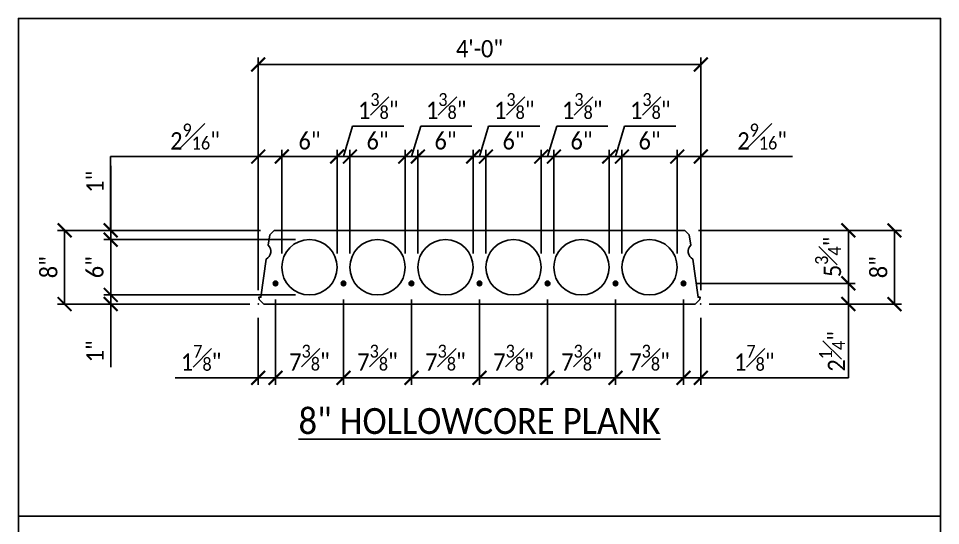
# Model space of a CAD drawing. Header units: inches. Extents: x -3086 to -2603, y 2997 to 3341.
# Drawn here: x -3085.9 to -2985.9, y 3275.9 to 3330.9 of the extents above; entities that cross this region are included whole.
import ezdxf

# ---------------------------------------------------------------- set-up
doc = ezdxf.new("R2010")
doc.units = ezdxf.units.IN
doc.header["$LTSCALE"] = 0.5
doc.header["$MEASUREMENT"] = 0
for name, color, linetype in [('PC PLK - 8 in CONT.', 91, 'Continuous'), ('PC PLK - DIMENSION', 220, 'Continuous'), ('PC PLK - TAG', 3, 'Continuous')]:
    doc.layers.add(name, color=color, linetype=linetype)
doc.layers.add('PC PLK - STRAND', color=7, linetype='Continuous', plot=False)
doc.layers.add('SHT - NO PLOT LINE 2', color=110, linetype='Continuous', plot=False)
doc.layers.get('0').freeze()
doc.styles.add('CMC-NARROW', font='calibril.ttf', dxfattribs={"width": 0.9})
doc.dimstyles.new('CMC-NARROW', dxfattribs={"dimscale": 96, "dimtxt": 0.078125, "dimasz": 0.0625, "dimexe": 0.03125, "dimexo": 0.0625, "dimgap": 0.03125, "dimtad": 1, "dimdec": 4, "dimzin": 3, "dimdsep": 46, "dimlunit": 4, "dimtxsty": 'CMC-NARROW', "dimblk": 'ARCHTICK', "dimcen": 0, "dimclrd": 256, "dimclre": 256, "dimclrt": 256, "dimazin": 1, "dimtfac": 0.75, "dimtdec": 4, "dimtofl": 0, "dimtmove": 1, "dimatfit": 0, "dimfxl": 1, "dimtfillclr": 256, "dimfrac": 1, "dimtzin": 0, "dimlwd": -1, "dimlwe": -1, "dimarcsym": 0})

# ---------------------------------------------------------------- blocks, each defined once
blk = doc.blocks.new('CMC - 8in HOLLOWCORE PLAN USE')
at = {"layer": 'PC PLK - STRAND'}
h = blk.add_hatch(color=256, dxfattribs=at)
h.dxf.hatch_style = 1
h.paths.add_polyline_path([(-22.38, 2.25, 1), (-21.88, 2.25, 1)])
h = blk.add_hatch(color=256, dxfattribs=at)
h.dxf.hatch_style = 1
h.paths.add_polyline_path([(-15, 2.25, 1), (-14.5, 2.25, 1)])
h = blk.add_hatch(color=256, dxfattribs=at)
h.dxf.hatch_style = 1
h.paths.add_polyline_path([(-7.62, 2.25, 1), (-7.12, 2.25, 1)])
h = blk.add_hatch(color=256, dxfattribs=at)
h.dxf.hatch_style = 1
h.paths.add_polyline_path([(-0.25, 2.25, 1), (0.25, 2.25, 1)])
h = blk.add_hatch(color=256, dxfattribs=at)
h.dxf.hatch_style = 1
h.paths.add_polyline_path([(7.12, 2.25, 1), (7.62, 2.25, 1)])
h = blk.add_hatch(color=256, dxfattribs=at)
h.dxf.hatch_style = 1
h.paths.add_polyline_path([(14.5, 2.25, 1), (15, 2.25, 1)])
h = blk.add_hatch(color=256, dxfattribs=at)
h.dxf.hatch_style = 1
h.paths.add_polyline_path([(21.88, 2.25, 1), (22.38, 2.25, 1)])
at = {"layer": 'PC PLK - 8 in CONT.'}
blk.add_lwpolyline([(22.25, 8), (-22.25, 8), (-22.75, 7.5), (-22.91, 6.38, -0.5), (-23.12, 4.89), (-23.7, 0.75), (-23.94, 0.75), (-23.91, 0.51), (-23.4, 0), (23.4, 0), (23.91, 0.51), (23.94, 0.75), (23.7, 0.75), (23.12, 4.89), (23.12, 4.89, -0.5), (22.91, 6.38), (22.91, 6.38), (22.75, 7.5)], format="xyb", close=True, dxfattribs=at)
for centre in [(-18.44, 4), (-11.06, 4), (-3.69, 4), (3.69, 4), (11.06, 4), (18.44, 4)]:
    blk.add_circle(centre, 3, dxfattribs=at)
for p in [(-24, 0), (24, 0)]:
    blk.add_point(p, dxfattribs=at)
at = {"layer": 'PC PLK - STRAND'}
for centre in [(-22.12, 2.25), (-14.75, 2.25), (-7.38, 2.25), (0, 2.25), (7.38, 2.25), (14.75, 2.25), (22.12, 2.25)]:
    blk.add_circle(centre, 0.25, dxfattribs=at)
blk = doc.blocks.new('_ArchTick')
at = {"color": 0, "linetype": 'ByBlock', "const_width": 0.15}
blk.add_lwpolyline([(-0.5, -0.5), (0.5, 0.5)], dxfattribs=at)
blk = doc.blocks.new('*D91')
at = {"layer": 'Defpoints', "color": 0, "transparency": 16777216}
for p in [(-3058.07, 3301.93), (-3059.94, 3299.93), (-3058.07, 3291.93)]:
    blk.add_point(p, dxfattribs=at)
at = {"layer": 'PC PLK - DIMENSION', "transparency": 16777216}
for p, q in [((-3058.07, 3300.43), (-3058.07, 3291.18)), ((-3059.94, 3298.43), (-3059.94, 3291.18)), ((-3068.93, 3291.93), (-3059.94, 3291.93)), ((-3059.94, 3291.93), (-3061.44, 3291.93)), ((-3059.94, 3291.93), (-3058.07, 3291.93)), ((-3058.07, 3291.93), (-3056.57, 3291.93))]:
    blk.add_line(p, q, dxfattribs=at)
at = {"layer": 'PC PLK - DIMENSION', "transparency": 16777216, "xscale": 1.5, "yscale": 1.5, "zscale": 1.5}
blk.add_blockref('_ArchTick', (-3059.94, 3291.93), dxfattribs=at)
at = {"layer": 'PC PLK - DIMENSION', "transparency": 16777216, "xscale": 1.5, "yscale": 1.5, "zscale": 1.5, "rotation": 180}
blk.add_blockref('_ArchTick', (-3058.07, 3291.93), dxfattribs=at)
at = {"layer": 'PC PLK - DIMENSION', "transparency": 16777216, "insert": (-3066.13, 3294.1), "char_height": 1.875, "attachment_point": 5, "style": 'CMC-NARROW'}
blk.add_mtext('1{\\H0.75x;\\S7#8;}"', dxfattribs=at)
blk = doc.blocks.new('*D92')
at = {"layer": 'Defpoints', "color": 0, "transparency": 16777216}
for p in [(-3058.07, 3301.93), (-3050.69, 3301.93), (-3050.69, 3291.93)]:
    blk.add_point(p, dxfattribs=at)
at = {"layer": 'PC PLK - DIMENSION', "transparency": 16777216}
for p, q in [((-3058.07, 3300.43), (-3058.07, 3291.18)), ((-3050.69, 3300.43), (-3050.69, 3291.18)), ((-3058.07, 3291.93), (-3050.69, 3291.93))]:
    blk.add_line(p, q, dxfattribs=at)
at = {"layer": 'PC PLK - DIMENSION', "transparency": 16777216, "xscale": 1.5, "yscale": 1.5, "zscale": 1.5, "rotation": 180}
blk.add_blockref('_ArchTick', (-3058.07, 3291.93), dxfattribs=at)
at = {"layer": 'PC PLK - DIMENSION', "transparency": 16777216, "xscale": 1.5, "yscale": 1.5, "zscale": 1.5}
blk.add_blockref('_ArchTick', (-3050.69, 3291.93), dxfattribs=at)
at = {"layer": 'PC PLK - DIMENSION', "transparency": 16777216, "insert": (-3054.38, 3294.12), "char_height": 1.875, "attachment_point": 5, "style": 'CMC-NARROW'}
blk.add_mtext('7{\\H0.75x;\\S3#8;}"', dxfattribs=at)
blk = doc.blocks.new('*D93')
at = {"layer": 'Defpoints', "color": 0, "transparency": 16777216}
for p in [(-3050.69, 3301.93), (-3043.32, 3301.93), (-3043.32, 3291.93)]:
    blk.add_point(p, dxfattribs=at)
at = {"layer": 'PC PLK - DIMENSION', "transparency": 16777216}
for p, q in [((-3050.69, 3300.43), (-3050.69, 3291.18)), ((-3043.32, 3300.43), (-3043.32, 3291.18)), ((-3050.69, 3291.93), (-3043.32, 3291.93))]:
    blk.add_line(p, q, dxfattribs=at)
at = {"layer": 'PC PLK - DIMENSION', "transparency": 16777216, "xscale": 1.5, "yscale": 1.5, "zscale": 1.5, "rotation": 180}
blk.add_blockref('_ArchTick', (-3050.69, 3291.93), dxfattribs=at)
at = {"layer": 'PC PLK - DIMENSION', "transparency": 16777216, "xscale": 1.5, "yscale": 1.5, "zscale": 1.5}
blk.add_blockref('_ArchTick', (-3043.32, 3291.93), dxfattribs=at)
at = {"layer": 'PC PLK - DIMENSION', "transparency": 16777216, "insert": (-3047, 3294.12), "char_height": 1.875, "attachment_point": 5, "style": 'CMC-NARROW'}
blk.add_mtext('7{\\H0.75x;\\S3#8;}"', dxfattribs=at)
blk = doc.blocks.new('*D94')
at = {"layer": 'Defpoints', "color": 0, "transparency": 16777216}
for p in [(-3043.32, 3301.93), (-3035.94, 3301.93), (-3035.94, 3291.93)]:
    blk.add_point(p, dxfattribs=at)
at = {"layer": 'PC PLK - DIMENSION', "transparency": 16777216}
for p, q in [((-3043.32, 3300.43), (-3043.32, 3291.18)), ((-3035.94, 3300.43), (-3035.94, 3291.18)), ((-3043.32, 3291.93), (-3035.94, 3291.93))]:
    blk.add_line(p, q, dxfattribs=at)
at = {"layer": 'PC PLK - DIMENSION', "transparency": 16777216, "xscale": 1.5, "yscale": 1.5, "zscale": 1.5, "rotation": 180}
blk.add_blockref('_ArchTick', (-3043.32, 3291.93), dxfattribs=at)
at = {"layer": 'PC PLK - DIMENSION', "transparency": 16777216, "xscale": 1.5, "yscale": 1.5, "zscale": 1.5}
blk.add_blockref('_ArchTick', (-3035.94, 3291.93), dxfattribs=at)
at = {"layer": 'PC PLK - DIMENSION', "transparency": 16777216, "insert": (-3039.63, 3294.12), "char_height": 1.875, "attachment_point": 5, "style": 'CMC-NARROW'}
blk.add_mtext('7{\\H0.75x;\\S3#8;}"', dxfattribs=at)
blk = doc.blocks.new('*D95')
at = {"layer": 'Defpoints', "color": 0, "transparency": 16777216}
for p in [(-3035.94, 3301.93), (-3028.57, 3301.93), (-3028.57, 3291.93)]:
    blk.add_point(p, dxfattribs=at)
at = {"layer": 'PC PLK - DIMENSION', "transparency": 16777216}
for p, q in [((-3035.94, 3300.43), (-3035.94, 3291.18)), ((-3028.57, 3300.43), (-3028.57, 3291.18)), ((-3035.94, 3291.93), (-3028.57, 3291.93))]:
    blk.add_line(p, q, dxfattribs=at)
at = {"layer": 'PC PLK - DIMENSION', "transparency": 16777216, "xscale": 1.5, "yscale": 1.5, "zscale": 1.5, "rotation": 180}
blk.add_blockref('_ArchTick', (-3035.94, 3291.93), dxfattribs=at)
at = {"layer": 'PC PLK - DIMENSION', "transparency": 16777216, "xscale": 1.5, "yscale": 1.5, "zscale": 1.5}
blk.add_blockref('_ArchTick', (-3028.57, 3291.93), dxfattribs=at)
at = {"layer": 'PC PLK - DIMENSION', "transparency": 16777216, "insert": (-3032.25, 3294.12), "char_height": 1.875, "attachment_point": 5, "style": 'CMC-NARROW'}
blk.add_mtext('7{\\H0.75x;\\S3#8;}"', dxfattribs=at)
blk = doc.blocks.new('*D96')
at = {"layer": 'Defpoints', "color": 0, "transparency": 16777216}
for p in [(-3028.57, 3301.93), (-3021.19, 3301.93), (-3021.19, 3291.93)]:
    blk.add_point(p, dxfattribs=at)
at = {"layer": 'PC PLK - DIMENSION', "transparency": 16777216}
for p, q in [((-3028.57, 3300.43), (-3028.57, 3291.18)), ((-3021.19, 3300.43), (-3021.19, 3291.18)), ((-3028.57, 3291.93), (-3021.19, 3291.93))]:
    blk.add_line(p, q, dxfattribs=at)
at = {"layer": 'PC PLK - DIMENSION', "transparency": 16777216, "xscale": 1.5, "yscale": 1.5, "zscale": 1.5, "rotation": 180}
blk.add_blockref('_ArchTick', (-3028.57, 3291.93), dxfattribs=at)
at = {"layer": 'PC PLK - DIMENSION', "transparency": 16777216, "xscale": 1.5, "yscale": 1.5, "zscale": 1.5}
blk.add_blockref('_ArchTick', (-3021.19, 3291.93), dxfattribs=at)
at = {"layer": 'PC PLK - DIMENSION', "transparency": 16777216, "insert": (-3024.88, 3294.12), "char_height": 1.875, "attachment_point": 5, "style": 'CMC-NARROW'}
blk.add_mtext('7{\\H0.75x;\\S3#8;}"', dxfattribs=at)
blk = doc.blocks.new('*D97')
at = {"layer": 'Defpoints', "color": 0, "transparency": 16777216}
for p in [(-3021.19, 3301.93), (-3013.82, 3301.93), (-3013.82, 3291.93)]:
    blk.add_point(p, dxfattribs=at)
at = {"layer": 'PC PLK - DIMENSION', "transparency": 16777216}
for p, q in [((-3021.19, 3300.43), (-3021.19, 3291.18)), ((-3013.82, 3300.43), (-3013.82, 3291.18)), ((-3021.19, 3291.93), (-3013.82, 3291.93))]:
    blk.add_line(p, q, dxfattribs=at)
at = {"layer": 'PC PLK - DIMENSION', "transparency": 16777216, "xscale": 1.5, "yscale": 1.5, "zscale": 1.5, "rotation": 180}
blk.add_blockref('_ArchTick', (-3021.19, 3291.93), dxfattribs=at)
at = {"layer": 'PC PLK - DIMENSION', "transparency": 16777216, "xscale": 1.5, "yscale": 1.5, "zscale": 1.5}
blk.add_blockref('_ArchTick', (-3013.82, 3291.93), dxfattribs=at)
at = {"layer": 'PC PLK - DIMENSION', "transparency": 16777216, "insert": (-3017.5, 3294.12), "char_height": 1.875, "attachment_point": 5, "style": 'CMC-NARROW'}
blk.add_mtext('7{\\H0.75x;\\S3#8;}"', dxfattribs=at)
blk = doc.blocks.new('*D98')
at = {"layer": 'Defpoints', "color": 0, "transparency": 16777216}
for p in [(-3013.82, 3301.93), (-3011.94, 3299.93), (-3011.94, 3291.93)]:
    blk.add_point(p, dxfattribs=at)
at = {"layer": 'PC PLK - DIMENSION', "transparency": 16777216}
for p, q in [((-3013.82, 3300.43), (-3013.82, 3291.18)), ((-3011.94, 3298.43), (-3011.94, 3291.18)), ((-3013.82, 3291.93), (-3015.32, 3291.93)), ((-3013.82, 3291.93), (-3011.94, 3291.93)), ((-3011.94, 3291.93), (-3010.44, 3291.93)), ((-3003.34, 3291.93), (-3011.94, 3291.93))]:
    blk.add_line(p, q, dxfattribs=at)
at = {"layer": 'PC PLK - DIMENSION', "transparency": 16777216, "xscale": 1.5, "yscale": 1.5, "zscale": 1.5}
blk.add_blockref('_ArchTick', (-3013.82, 3291.93), dxfattribs=at)
at = {"layer": 'PC PLK - DIMENSION', "transparency": 16777216, "xscale": 1.5, "yscale": 1.5, "zscale": 1.5, "rotation": 180}
blk.add_blockref('_ArchTick', (-3011.94, 3291.93), dxfattribs=at)
at = {"layer": 'PC PLK - DIMENSION', "transparency": 16777216, "insert": (-3006.14, 3294.1), "char_height": 1.875, "attachment_point": 5, "style": 'CMC-NARROW'}
blk.add_mtext('1{\\H0.75x;\\S7#8;}"', dxfattribs=at)
blk = doc.blocks.new('*D99')
at = {"layer": 'Defpoints', "color": 0, "transparency": 16777216}
for p in [(-3011.94, 3325.93), (-3059.94, 3299.93), (-3011.94, 3299.93)]:
    blk.add_point(p, dxfattribs=at)
at = {"layer": 'PC PLK - DIMENSION', "transparency": 16777216}
for p, q in [((-3059.94, 3301.43), (-3059.94, 3326.68)), ((-3011.94, 3301.43), (-3011.94, 3326.68)), ((-3059.94, 3325.93), (-3011.94, 3325.93))]:
    blk.add_line(p, q, dxfattribs=at)
at = {"layer": 'PC PLK - DIMENSION', "transparency": 16777216, "xscale": 1.5, "yscale": 1.5, "zscale": 1.5, "rotation": 180}
blk.add_blockref('_ArchTick', (-3059.94, 3325.93), dxfattribs=at)
at = {"layer": 'PC PLK - DIMENSION', "transparency": 16777216, "xscale": 1.5, "yscale": 1.5, "zscale": 1.5}
blk.add_blockref('_ArchTick', (-3011.94, 3325.93), dxfattribs=at)
at = {"layer": 'PC PLK - DIMENSION', "transparency": 16777216, "insert": (-3035.94, 3327.63), "char_height": 1.875, "attachment_point": 5, "style": 'CMC-NARROW'}
blk.add_mtext('4\'-0"', dxfattribs=at)
blk = doc.blocks.new('*D100')
at = {"layer": 'Defpoints', "color": 0, "transparency": 16777216}
for p in [(-3057.38, 3315.93), (-3057.38, 3303.93), (-3059.94, 3299.93)]:
    blk.add_point(p, dxfattribs=at)
at = {"layer": 'PC PLK - DIMENSION', "transparency": 16777216}
for p, q in [((-3059.94, 3301.43), (-3059.94, 3316.68)), ((-3057.38, 3305.43), (-3057.38, 3316.68)), ((-3070.09, 3315.93), (-3059.94, 3315.93)), ((-3059.94, 3315.93), (-3061.44, 3315.93)), ((-3059.94, 3315.93), (-3057.38, 3315.93)), ((-3057.38, 3315.93), (-3055.88, 3315.93))]:
    blk.add_line(p, q, dxfattribs=at)
at = {"layer": 'PC PLK - DIMENSION', "transparency": 16777216, "xscale": 1.5, "yscale": 1.5, "zscale": 1.5}
blk.add_blockref('_ArchTick', (-3059.94, 3315.93), dxfattribs=at)
at = {"layer": 'PC PLK - DIMENSION', "transparency": 16777216, "xscale": 1.5, "yscale": 1.5, "zscale": 1.5, "rotation": 180}
blk.add_blockref('_ArchTick', (-3057.38, 3315.93), dxfattribs=at)
at = {"layer": 'PC PLK - DIMENSION', "transparency": 16777216, "insert": (-3066.79, 3318.11), "char_height": 1.875, "attachment_point": 5, "style": 'CMC-NARROW'}
blk.add_mtext('2{\\H0.75x;\\S9#16;}"', dxfattribs=at)
blk = doc.blocks.new('*D101')
at = {"layer": 'Defpoints', "color": 0, "transparency": 16777216}
for p in [(-3051.38, 3315.93), (-3057.38, 3303.93), (-3051.38, 3303.93)]:
    blk.add_point(p, dxfattribs=at)
at = {"layer": 'PC PLK - DIMENSION', "transparency": 16777216}
for p, q in [((-3057.38, 3305.43), (-3057.38, 3316.68)), ((-3051.38, 3305.43), (-3051.38, 3316.68)), ((-3057.38, 3315.93), (-3051.38, 3315.93))]:
    blk.add_line(p, q, dxfattribs=at)
at = {"layer": 'PC PLK - DIMENSION', "transparency": 16777216, "xscale": 1.5, "yscale": 1.5, "zscale": 1.5, "rotation": 180}
blk.add_blockref('_ArchTick', (-3057.38, 3315.93), dxfattribs=at)
at = {"layer": 'PC PLK - DIMENSION', "transparency": 16777216, "xscale": 1.5, "yscale": 1.5, "zscale": 1.5}
blk.add_blockref('_ArchTick', (-3051.38, 3315.93), dxfattribs=at)
at = {"layer": 'PC PLK - DIMENSION', "transparency": 16777216, "insert": (-3054.38, 3317.63), "char_height": 1.875, "attachment_point": 5, "style": 'CMC-NARROW'}
blk.add_mtext('6"', dxfattribs=at)
blk = doc.blocks.new('*D102')
at = {"layer": 'Defpoints', "color": 0, "transparency": 16777216}
for p in [(-3050, 3315.93), (-3051.38, 3303.93), (-3050, 3303.93)]:
    blk.add_point(p, dxfattribs=at)
at = {"layer": 'PC PLK - DIMENSION', "transparency": 16777216}
for p, q in [((-3050.69, 3315.93), (-3049.7, 3319.24)), ((-3049.7, 3319.24), (-3044.15, 3319.24)), ((-3051.38, 3305.43), (-3051.38, 3316.68)), ((-3050, 3305.43), (-3050, 3316.68)), ((-3051.38, 3315.93), (-3052.88, 3315.93)), ((-3051.38, 3315.93), (-3050, 3315.93)), ((-3050, 3315.93), (-3048.5, 3315.93))]:
    blk.add_line(p, q, dxfattribs=at)
at = {"layer": 'PC PLK - DIMENSION', "transparency": 16777216, "xscale": 1.5, "yscale": 1.5, "zscale": 1.5}
blk.add_blockref('_ArchTick', (-3051.38, 3315.93), dxfattribs=at)
at = {"layer": 'PC PLK - DIMENSION', "transparency": 16777216, "xscale": 1.5, "yscale": 1.5, "zscale": 1.5, "rotation": 180}
blk.add_blockref('_ArchTick', (-3050, 3315.93), dxfattribs=at)
at = {"layer": 'PC PLK - DIMENSION', "transparency": 16777216, "insert": (-3046.92, 3321.42), "char_height": 1.875, "attachment_point": 5, "style": 'CMC-NARROW'}
blk.add_mtext('1{\\H0.75x;\\S3#8;}"', dxfattribs=at)
blk = doc.blocks.new('*D103')
at = {"layer": 'Defpoints', "color": 0, "transparency": 16777216}
for p in [(-3044, 3315.93), (-3050, 3303.93), (-3044, 3303.93)]:
    blk.add_point(p, dxfattribs=at)
at = {"layer": 'PC PLK - DIMENSION', "transparency": 16777216}
for p, q in [((-3050, 3305.43), (-3050, 3316.68)), ((-3044, 3305.43), (-3044, 3316.68)), ((-3050, 3315.93), (-3044, 3315.93))]:
    blk.add_line(p, q, dxfattribs=at)
at = {"layer": 'PC PLK - DIMENSION', "transparency": 16777216, "xscale": 1.5, "yscale": 1.5, "zscale": 1.5, "rotation": 180}
blk.add_blockref('_ArchTick', (-3050, 3315.93), dxfattribs=at)
at = {"layer": 'PC PLK - DIMENSION', "transparency": 16777216, "xscale": 1.5, "yscale": 1.5, "zscale": 1.5}
blk.add_blockref('_ArchTick', (-3044, 3315.93), dxfattribs=at)
at = {"layer": 'PC PLK - DIMENSION', "transparency": 16777216, "insert": (-3047, 3317.63), "char_height": 1.875, "attachment_point": 5, "style": 'CMC-NARROW'}
blk.add_mtext('6"', dxfattribs=at)
blk = doc.blocks.new('*D104')
at = {"layer": 'Defpoints', "color": 0, "transparency": 16777216}
for p in [(-3042.63, 3315.93), (-3044, 3303.93), (-3042.63, 3303.93)]:
    blk.add_point(p, dxfattribs=at)
at = {"layer": 'PC PLK - DIMENSION', "transparency": 16777216}
for p, q in [((-3043.32, 3315.93), (-3042.32, 3319.24)), ((-3042.32, 3319.24), (-3036.77, 3319.24)), ((-3044, 3305.43), (-3044, 3316.68)), ((-3042.63, 3305.43), (-3042.63, 3316.68)), ((-3044, 3315.93), (-3045.5, 3315.93)), ((-3044, 3315.93), (-3042.63, 3315.93)), ((-3042.63, 3315.93), (-3041.13, 3315.93))]:
    blk.add_line(p, q, dxfattribs=at)
at = {"layer": 'PC PLK - DIMENSION', "transparency": 16777216, "xscale": 1.5, "yscale": 1.5, "zscale": 1.5}
blk.add_blockref('_ArchTick', (-3044, 3315.93), dxfattribs=at)
at = {"layer": 'PC PLK - DIMENSION', "transparency": 16777216, "xscale": 1.5, "yscale": 1.5, "zscale": 1.5, "rotation": 180}
blk.add_blockref('_ArchTick', (-3042.63, 3315.93), dxfattribs=at)
at = {"layer": 'PC PLK - DIMENSION', "transparency": 16777216, "insert": (-3039.55, 3321.42), "char_height": 1.875, "attachment_point": 5, "style": 'CMC-NARROW'}
blk.add_mtext('1{\\H0.75x;\\S3#8;}"', dxfattribs=at)
blk = doc.blocks.new('*D105')
at = {"layer": 'Defpoints', "color": 0, "transparency": 16777216}
for p in [(-3036.63, 3315.93), (-3042.63, 3303.93), (-3036.63, 3303.93)]:
    blk.add_point(p, dxfattribs=at)
at = {"layer": 'PC PLK - DIMENSION', "transparency": 16777216}
for p, q in [((-3042.63, 3305.43), (-3042.63, 3316.68)), ((-3036.63, 3305.43), (-3036.63, 3316.68)), ((-3042.63, 3315.93), (-3036.63, 3315.93))]:
    blk.add_line(p, q, dxfattribs=at)
at = {"layer": 'PC PLK - DIMENSION', "transparency": 16777216, "xscale": 1.5, "yscale": 1.5, "zscale": 1.5, "rotation": 180}
blk.add_blockref('_ArchTick', (-3042.63, 3315.93), dxfattribs=at)
at = {"layer": 'PC PLK - DIMENSION', "transparency": 16777216, "xscale": 1.5, "yscale": 1.5, "zscale": 1.5}
blk.add_blockref('_ArchTick', (-3036.63, 3315.93), dxfattribs=at)
at = {"layer": 'PC PLK - DIMENSION', "transparency": 16777216, "insert": (-3039.63, 3317.63), "char_height": 1.875, "attachment_point": 5, "style": 'CMC-NARROW'}
blk.add_mtext('6"', dxfattribs=at)
blk = doc.blocks.new('*D106')
at = {"layer": 'Defpoints', "color": 0, "transparency": 16777216}
for p in [(-3035.25, 3315.93), (-3036.63, 3303.93), (-3035.25, 3303.93)]:
    blk.add_point(p, dxfattribs=at)
at = {"layer": 'PC PLK - DIMENSION', "transparency": 16777216}
for p, q in [((-3035.94, 3315.93), (-3034.95, 3319.24)), ((-3034.95, 3319.24), (-3029.4, 3319.24)), ((-3036.63, 3305.43), (-3036.63, 3316.68)), ((-3035.25, 3305.43), (-3035.25, 3316.68)), ((-3036.63, 3315.93), (-3038.13, 3315.93)), ((-3036.63, 3315.93), (-3035.25, 3315.93)), ((-3035.25, 3315.93), (-3033.75, 3315.93))]:
    blk.add_line(p, q, dxfattribs=at)
at = {"layer": 'PC PLK - DIMENSION', "transparency": 16777216, "xscale": 1.5, "yscale": 1.5, "zscale": 1.5}
blk.add_blockref('_ArchTick', (-3036.63, 3315.93), dxfattribs=at)
at = {"layer": 'PC PLK - DIMENSION', "transparency": 16777216, "xscale": 1.5, "yscale": 1.5, "zscale": 1.5, "rotation": 180}
blk.add_blockref('_ArchTick', (-3035.25, 3315.93), dxfattribs=at)
at = {"layer": 'PC PLK - DIMENSION', "transparency": 16777216, "insert": (-3032.17, 3321.42), "char_height": 1.875, "attachment_point": 5, "style": 'CMC-NARROW'}
blk.add_mtext('1{\\H0.75x;\\S3#8;}"', dxfattribs=at)
blk = doc.blocks.new('*D107')
at = {"layer": 'Defpoints', "color": 0, "transparency": 16777216}
for p in [(-3029.25, 3315.93), (-3035.25, 3303.93), (-3029.25, 3303.93)]:
    blk.add_point(p, dxfattribs=at)
at = {"layer": 'PC PLK - DIMENSION', "transparency": 16777216}
for p, q in [((-3035.25, 3305.43), (-3035.25, 3316.68)), ((-3029.25, 3305.43), (-3029.25, 3316.68)), ((-3035.25, 3315.93), (-3029.25, 3315.93))]:
    blk.add_line(p, q, dxfattribs=at)
at = {"layer": 'PC PLK - DIMENSION', "transparency": 16777216, "xscale": 1.5, "yscale": 1.5, "zscale": 1.5, "rotation": 180}
blk.add_blockref('_ArchTick', (-3035.25, 3315.93), dxfattribs=at)
at = {"layer": 'PC PLK - DIMENSION', "transparency": 16777216, "xscale": 1.5, "yscale": 1.5, "zscale": 1.5}
blk.add_blockref('_ArchTick', (-3029.25, 3315.93), dxfattribs=at)
at = {"layer": 'PC PLK - DIMENSION', "transparency": 16777216, "insert": (-3032.25, 3317.63), "char_height": 1.875, "attachment_point": 5, "style": 'CMC-NARROW'}
blk.add_mtext('6"', dxfattribs=at)
blk = doc.blocks.new('*D108')
at = {"layer": 'Defpoints', "color": 0, "transparency": 16777216}
for p in [(-3027.88, 3315.93), (-3029.25, 3303.93), (-3027.88, 3303.93)]:
    blk.add_point(p, dxfattribs=at)
at = {"layer": 'PC PLK - DIMENSION', "transparency": 16777216}
for p, q in [((-3028.57, 3315.93), (-3027.57, 3319.24)), ((-3027.57, 3319.24), (-3022.02, 3319.24)), ((-3029.25, 3305.43), (-3029.25, 3316.68)), ((-3027.88, 3305.43), (-3027.88, 3316.68)), ((-3029.25, 3315.93), (-3030.75, 3315.93)), ((-3029.25, 3315.93), (-3027.88, 3315.93)), ((-3027.88, 3315.93), (-3026.38, 3315.93))]:
    blk.add_line(p, q, dxfattribs=at)
at = {"layer": 'PC PLK - DIMENSION', "transparency": 16777216, "xscale": 1.5, "yscale": 1.5, "zscale": 1.5}
blk.add_blockref('_ArchTick', (-3029.25, 3315.93), dxfattribs=at)
at = {"layer": 'PC PLK - DIMENSION', "transparency": 16777216, "xscale": 1.5, "yscale": 1.5, "zscale": 1.5, "rotation": 180}
blk.add_blockref('_ArchTick', (-3027.88, 3315.93), dxfattribs=at)
at = {"layer": 'PC PLK - DIMENSION', "transparency": 16777216, "insert": (-3024.8, 3321.42), "char_height": 1.875, "attachment_point": 5, "style": 'CMC-NARROW'}
blk.add_mtext('1{\\H0.75x;\\S3#8;}"', dxfattribs=at)
blk = doc.blocks.new('*D109')
at = {"layer": 'Defpoints', "color": 0, "transparency": 16777216}
for p in [(-3021.88, 3315.93), (-3027.88, 3303.93), (-3021.88, 3303.93)]:
    blk.add_point(p, dxfattribs=at)
at = {"layer": 'PC PLK - DIMENSION', "transparency": 16777216}
for p, q in [((-3027.88, 3305.43), (-3027.88, 3316.68)), ((-3021.88, 3305.43), (-3021.88, 3316.68)), ((-3027.88, 3315.93), (-3021.88, 3315.93))]:
    blk.add_line(p, q, dxfattribs=at)
at = {"layer": 'PC PLK - DIMENSION', "transparency": 16777216, "xscale": 1.5, "yscale": 1.5, "zscale": 1.5, "rotation": 180}
blk.add_blockref('_ArchTick', (-3027.88, 3315.93), dxfattribs=at)
at = {"layer": 'PC PLK - DIMENSION', "transparency": 16777216, "xscale": 1.5, "yscale": 1.5, "zscale": 1.5}
blk.add_blockref('_ArchTick', (-3021.88, 3315.93), dxfattribs=at)
at = {"layer": 'PC PLK - DIMENSION', "transparency": 16777216, "insert": (-3024.88, 3317.63), "char_height": 1.875, "attachment_point": 5, "style": 'CMC-NARROW'}
blk.add_mtext('6"', dxfattribs=at)
blk = doc.blocks.new('*D110')
at = {"layer": 'Defpoints', "color": 0, "transparency": 16777216}
for p in [(-3020.5, 3315.93), (-3021.88, 3303.93), (-3020.5, 3303.93)]:
    blk.add_point(p, dxfattribs=at)
at = {"layer": 'PC PLK - DIMENSION', "transparency": 16777216}
for p, q in [((-3021.19, 3315.93), (-3020.2, 3319.24)), ((-3020.2, 3319.24), (-3014.65, 3319.24)), ((-3021.88, 3305.43), (-3021.88, 3316.68)), ((-3020.5, 3305.43), (-3020.5, 3316.68)), ((-3021.88, 3315.93), (-3023.38, 3315.93)), ((-3021.88, 3315.93), (-3020.5, 3315.93)), ((-3020.5, 3315.93), (-3019, 3315.93))]:
    blk.add_line(p, q, dxfattribs=at)
at = {"layer": 'PC PLK - DIMENSION', "transparency": 16777216, "xscale": 1.5, "yscale": 1.5, "zscale": 1.5}
blk.add_blockref('_ArchTick', (-3021.88, 3315.93), dxfattribs=at)
at = {"layer": 'PC PLK - DIMENSION', "transparency": 16777216, "xscale": 1.5, "yscale": 1.5, "zscale": 1.5, "rotation": 180}
blk.add_blockref('_ArchTick', (-3020.5, 3315.93), dxfattribs=at)
at = {"layer": 'PC PLK - DIMENSION', "transparency": 16777216, "insert": (-3017.42, 3321.42), "char_height": 1.875, "attachment_point": 5, "style": 'CMC-NARROW'}
blk.add_mtext('1{\\H0.75x;\\S3#8;}"', dxfattribs=at)
blk = doc.blocks.new('*D111')
at = {"layer": 'Defpoints', "color": 0, "transparency": 16777216}
for p in [(-3014.5, 3315.93), (-3020.5, 3303.93), (-3014.5, 3303.93)]:
    blk.add_point(p, dxfattribs=at)
at = {"layer": 'PC PLK - DIMENSION', "transparency": 16777216}
for p, q in [((-3020.5, 3305.43), (-3020.5, 3316.68)), ((-3014.5, 3305.43), (-3014.5, 3316.68)), ((-3020.5, 3315.93), (-3014.5, 3315.93))]:
    blk.add_line(p, q, dxfattribs=at)
at = {"layer": 'PC PLK - DIMENSION', "transparency": 16777216, "xscale": 1.5, "yscale": 1.5, "zscale": 1.5, "rotation": 180}
blk.add_blockref('_ArchTick', (-3020.5, 3315.93), dxfattribs=at)
at = {"layer": 'PC PLK - DIMENSION', "transparency": 16777216, "xscale": 1.5, "yscale": 1.5, "zscale": 1.5}
blk.add_blockref('_ArchTick', (-3014.5, 3315.93), dxfattribs=at)
at = {"layer": 'PC PLK - DIMENSION', "transparency": 16777216, "insert": (-3017.5, 3317.63), "char_height": 1.875, "attachment_point": 5, "style": 'CMC-NARROW'}
blk.add_mtext('6"', dxfattribs=at)
blk = doc.blocks.new('*D112')
at = {"layer": 'Defpoints', "color": 0, "transparency": 16777216}
for p in [(-3011.94, 3315.93), (-3014.5, 3303.93), (-3011.94, 3299.93)]:
    blk.add_point(p, dxfattribs=at)
at = {"layer": 'PC PLK - DIMENSION', "transparency": 16777216}
for p, q in [((-3014.5, 3305.43), (-3014.5, 3316.68)), ((-3011.94, 3301.43), (-3011.94, 3316.68)), ((-3014.5, 3315.93), (-3016, 3315.93)), ((-3014.5, 3315.93), (-3011.94, 3315.93)), ((-3011.94, 3315.93), (-3010.44, 3315.93)), ((-3001.99, 3315.93), (-3011.94, 3315.93))]:
    blk.add_line(p, q, dxfattribs=at)
at = {"layer": 'PC PLK - DIMENSION', "transparency": 16777216, "xscale": 1.5, "yscale": 1.5, "zscale": 1.5}
blk.add_blockref('_ArchTick', (-3014.5, 3315.93), dxfattribs=at)
at = {"layer": 'PC PLK - DIMENSION', "transparency": 16777216, "xscale": 1.5, "yscale": 1.5, "zscale": 1.5, "rotation": 180}
blk.add_blockref('_ArchTick', (-3011.94, 3315.93), dxfattribs=at)
at = {"layer": 'PC PLK - DIMENSION', "transparency": 16777216, "insert": (-3005.29, 3318.11), "char_height": 1.875, "attachment_point": 5, "style": 'CMC-NARROW'}
blk.add_mtext('2{\\H0.75x;\\S9#16;}"', dxfattribs=at)
blk = doc.blocks.new('*D113')
at = {"layer": 'Defpoints', "color": 0, "transparency": 16777216}
for p in [(-3080.94, 3307.93), (-3058.19, 3307.93), (-3059.34, 3299.93)]:
    blk.add_point(p, dxfattribs=at)
at = {"layer": 'PC PLK - DIMENSION', "transparency": 16777216}
for p, q in [((-3059.69, 3307.93), (-3081.69, 3307.93)), ((-3080.94, 3299.93), (-3080.94, 3307.93)), ((-3060.84, 3299.93), (-3081.69, 3299.93))]:
    blk.add_line(p, q, dxfattribs=at)
at = {"layer": 'PC PLK - DIMENSION', "transparency": 16777216, "xscale": 1.5, "yscale": 1.5, "zscale": 1.5}
for p, rotation in [((-3080.94, 3307.93), 90), ((-3080.94, 3299.93), 270)]:
    blk.add_blockref('_ArchTick', p, dxfattribs=dict(at, rotation=rotation))
at = {"layer": 'PC PLK - DIMENSION', "transparency": 16777216, "insert": (-3082.65, 3303.93), "char_height": 1.875, "attachment_point": 5, "rotation": 90, "style": 'CMC-NARROW'}
blk.add_mtext('8"', dxfattribs=at)
blk = doc.blocks.new('*D114')
at = {"layer": 'Defpoints', "color": 0, "transparency": 16777216}
for p in [(-3075.94, 3300.93), (-3054.38, 3300.93), (-3059.94, 3299.93)]:
    blk.add_point(p, dxfattribs=at)
at = {"layer": 'PC PLK - DIMENSION', "transparency": 16777216}
for p, q in [((-3075.94, 3300.93), (-3075.94, 3302.43)), ((-3055.88, 3300.93), (-3076.69, 3300.93)), ((-3075.94, 3299.93), (-3075.94, 3300.93)), ((-3061.44, 3299.93), (-3076.69, 3299.93)), ((-3075.94, 3299.93), (-3075.94, 3298.43)), ((-3075.94, 3293.09), (-3075.94, 3299.93))]:
    blk.add_line(p, q, dxfattribs=at)
at = {"layer": 'PC PLK - DIMENSION', "transparency": 16777216, "xscale": 1.5, "yscale": 1.5, "zscale": 1.5}
for p, rotation in [((-3075.94, 3300.93), 270), ((-3075.94, 3299.93), 90)]:
    blk.add_blockref('_ArchTick', p, dxfattribs=dict(at, rotation=rotation))
at = {"layer": 'PC PLK - DIMENSION', "transparency": 16777216, "insert": (-3077.63, 3294.8), "char_height": 1.875, "attachment_point": 5, "rotation": 90, "style": 'CMC-NARROW'}
blk.add_mtext('1"', dxfattribs=at)
blk = doc.blocks.new('*D115')
at = {"layer": 'Defpoints', "color": 0, "transparency": 16777216}
for p in [(-3075.94, 3306.93), (-3054.38, 3306.93), (-3054.38, 3300.93)]:
    blk.add_point(p, dxfattribs=at)
at = {"layer": 'PC PLK - DIMENSION', "transparency": 16777216}
for p, q in [((-3055.88, 3306.93), (-3076.69, 3306.93)), ((-3075.94, 3300.93), (-3075.94, 3306.93)), ((-3055.88, 3300.93), (-3076.69, 3300.93))]:
    blk.add_line(p, q, dxfattribs=at)
at = {"layer": 'PC PLK - DIMENSION', "transparency": 16777216, "xscale": 1.5, "yscale": 1.5, "zscale": 1.5}
for p, rotation in [((-3075.94, 3306.93), 90), ((-3075.94, 3300.93), 270)]:
    blk.add_blockref('_ArchTick', p, dxfattribs=dict(at, rotation=rotation))
at = {"layer": 'PC PLK - DIMENSION', "transparency": 16777216, "insert": (-3077.65, 3303.93), "char_height": 1.875, "attachment_point": 5, "rotation": 90, "style": 'CMC-NARROW'}
blk.add_mtext('6"', dxfattribs=at)
blk = doc.blocks.new('*D116')
at = {"layer": 'Defpoints', "color": 0, "transparency": 16777216}
for p in [(-3075.94, 3307.93), (-3058.19, 3307.93), (-3054.38, 3306.93)]:
    blk.add_point(p, dxfattribs=at)
at = {"layer": 'PC PLK - DIMENSION', "transparency": 16777216}
for p, q in [((-3075.94, 3314.92), (-3075.94, 3307.93)), ((-3075.94, 3307.93), (-3075.94, 3309.43)), ((-3059.69, 3307.93), (-3076.69, 3307.93)), ((-3075.94, 3306.93), (-3075.94, 3307.93)), ((-3055.88, 3306.93), (-3076.69, 3306.93)), ((-3075.94, 3306.93), (-3075.94, 3305.43))]:
    blk.add_line(p, q, dxfattribs=at)
at = {"layer": 'PC PLK - DIMENSION', "transparency": 16777216, "xscale": 1.5, "yscale": 1.5, "zscale": 1.5}
for p, rotation in [((-3075.94, 3307.93), 270), ((-3075.94, 3306.93), 90)]:
    blk.add_blockref('_ArchTick', p, dxfattribs=dict(at, rotation=rotation))
at = {"layer": 'PC PLK - DIMENSION', "transparency": 16777216, "insert": (-3077.63, 3313.21), "char_height": 1.875, "attachment_point": 5, "rotation": 90, "style": 'CMC-NARROW'}
blk.add_mtext('1"', dxfattribs=at)
blk = doc.blocks.new('*D117')
at = {"layer": 'Defpoints', "color": 0, "transparency": 16777216}
for p in [(-3013.69, 3307.93), (-2990.94, 3307.93), (-3012.54, 3299.93)]:
    blk.add_point(p, dxfattribs=at)
at = {"layer": 'PC PLK - DIMENSION', "transparency": 16777216}
for p, q in [((-3012.19, 3307.93), (-2990.19, 3307.93)), ((-2990.94, 3299.93), (-2990.94, 3307.93)), ((-3011.04, 3299.93), (-2990.19, 3299.93))]:
    blk.add_line(p, q, dxfattribs=at)
at = {"layer": 'PC PLK - DIMENSION', "transparency": 16777216, "xscale": 1.5, "yscale": 1.5, "zscale": 1.5}
for p, rotation in [((-2990.94, 3307.93), 90), ((-2990.94, 3299.93), 270)]:
    blk.add_blockref('_ArchTick', p, dxfattribs=dict(at, rotation=rotation))
at = {"layer": 'PC PLK - DIMENSION', "transparency": 16777216, "insert": (-2992.65, 3303.93), "char_height": 1.875, "attachment_point": 5, "rotation": 90, "style": 'CMC-NARROW'}
blk.add_mtext('8"', dxfattribs=at)
blk = doc.blocks.new('*D118')
at = {"layer": 'Defpoints', "color": 0, "transparency": 16777216}
for p in [(-3013.82, 3302.18), (-2995.94, 3302.18), (-3011.94, 3299.93)]:
    blk.add_point(p, dxfattribs=at)
at = {"layer": 'PC PLK - DIMENSION', "transparency": 16777216}
for p, q in [((-2995.94, 3302.18), (-2995.94, 3303.68)), ((-3012.32, 3302.18), (-2995.19, 3302.18)), ((-3010.44, 3299.93), (-2995.19, 3299.93)), ((-2995.94, 3299.93), (-2995.94, 3298.43))]:
    blk.add_line(p, q, dxfattribs=at)
at = {"layer": 'PC PLK - DIMENSION', "transparency": 16777216, "xscale": 1.5, "yscale": 1.5, "zscale": 1.5}
for p, rotation in [((-2995.94, 3302.18), 270), ((-2995.94, 3299.93), 90)]:
    blk.add_blockref('_ArchTick', p, dxfattribs=dict(at, rotation=rotation))
at = {"layer": 'PC PLK - DIMENSION', "transparency": 16777216, "insert": (-2997.7, 3294.8), "char_height": 1.875, "attachment_point": 5, "rotation": 90, "style": 'CMC-NARROW'}
blk.add_mtext('2{\\H0.75x;\\S1#4;}"', dxfattribs=at)
blk = doc.blocks.new('*D119')
at = {"layer": 'Defpoints', "color": 0, "transparency": 16777216}
for p in [(-3013.69, 3307.93), (-2995.94, 3307.93), (-3013.82, 3302.18)]:
    blk.add_point(p, dxfattribs=at)
at = {"layer": 'PC PLK - DIMENSION', "transparency": 16777216}
for p, q in [((-3012.19, 3307.93), (-2995.19, 3307.93)), ((-2995.94, 3302.18), (-2995.94, 3307.93)), ((-3012.32, 3302.18), (-2995.19, 3302.18))]:
    blk.add_line(p, q, dxfattribs=at)
at = {"layer": 'PC PLK - DIMENSION', "transparency": 16777216, "xscale": 1.5, "yscale": 1.5, "zscale": 1.5}
for p, rotation in [((-2995.94, 3307.93), 90), ((-2995.94, 3302.18), 270)]:
    blk.add_blockref('_ArchTick', p, dxfattribs=dict(at, rotation=rotation))
at = {"layer": 'PC PLK - DIMENSION', "transparency": 16777216, "insert": (-2998.13, 3305.05), "char_height": 1.875, "attachment_point": 5, "rotation": 90, "style": 'CMC-NARROW'}
blk.add_mtext('5{\\H0.75x;\\S3#4;}"', dxfattribs=at)

msp = doc.modelspace()

# ---------------------------------------------------------------- linework, layer by layer
at = {"layer": 'PC PLK - DIMENSION'}
for p, q in [((-3059.94242, 3315.92645), (-3075.94242, 3315.92645)), ((-3075.94242, 3315.92645), (-3075.94242, 3307.92645)), ((-2995.94242, 3291.92645), (-2995.94242, 3307.92645)), ((-3011.94242, 3291.92645), (-2995.94242, 3291.92645))]:
    msp.add_line(p, q, dxfattribs=at)
at = {"layer": 'SHT - NO PLOT LINE 2'}
for points in [[(-3085.94242, 3276.92645), (-2985.94242, 3276.92645), (-2985.94242, 3330.92645), (-3085.94242, 3330.92645)], [(-3085.94242, 3206.92645), (-2985.94242, 3206.92645), (-2985.94242, 3276.92645), (-3085.94242, 3276.92645)]]:
    msp.add_lwpolyline(points, close=True, dxfattribs=at)

# ---------------------------------------------------------------- block references
at = {"layer": 'PC PLK - 8 in CONT.'}
msp.add_blockref('CMC - 8in HOLLOWCORE PLAN USE', (-3035.94242, 3299.92645), dxfattribs=at)

# ---------------------------------------------------------------- texts
at = {"layer": 'PC PLK - TAG', "insert": (-3035.94242, 3287.22069), "char_height": 2.8125, "attachment_point": 5, "style": 'CMC-NARROW'}
msp.add_mtext('{\\L8" HOLLOWCORE PLANK}', dxfattribs=at)

# ---------------------------------------------------------------- dimensions: what is measured, and where the dimension line sits
at = {"layer": 'PC PLK - DIMENSION'}
for base, p1, p2, picture, middle in [((-3011.94242, 3325.92645), (-3059.94242, 3299.92645), (-3011.94242, 3299.92645), '*D99', (-3035.94242, 3327.63415)), ((-3050.00492, 3315.92645), (-3051.37992, 3303.92645), (-3050.00492, 3303.92645), '*D102', (-3048.94896, 3321.42453)), ((-3042.62992, 3315.92645), (-3044.00492, 3303.92645), (-3042.62992, 3303.92645), '*D104', (-3041.57396, 3321.42453)), ((-3035.25492, 3315.92645), (-3036.62992, 3303.92645), (-3035.25492, 3303.92645), '*D106', (-3034.19896, 3321.42453)), ((-3027.87992, 3315.92645), (-3029.25492, 3303.92645), (-3027.87992, 3303.92645), '*D108', (-3026.82396, 3321.42453)), ((-3020.50492, 3315.92645), (-3021.87992, 3303.92645), (-3020.50492, 3303.92645), '*D110', (-3019.44896, 3321.42453)), ((-3051.37992, 3315.92645), (-3057.37992, 3303.92645), (-3051.37992, 3303.92645), '*D101', (-3054.37992, 3317.6327)), ((-3044.00492, 3315.92645), (-3050.00492, 3303.92645), (-3044.00492, 3303.92645), '*D103', (-3047.00492, 3317.6327)), ((-3036.62992, 3315.92645), (-3042.62992, 3303.92645), (-3036.62992, 3303.92645), '*D105', (-3039.62992, 3317.6327)), ((-3029.25492, 3315.92645), (-3035.25492, 3303.92645), (-3029.25492, 3303.92645), '*D107', (-3032.25492, 3317.6327)), ((-3021.87992, 3315.92645), (-3027.87992, 3303.92645), (-3021.87992, 3303.92645), '*D109', (-3024.87992, 3317.6327)), ((-3014.50492, 3315.92645), (-3020.50492, 3303.92645), (-3014.50492, 3303.92645), '*D111', (-3017.50492, 3317.6327)), ((-3050.69242, 3291.92645), (-3058.06742, 3301.92645), (-3050.69242, 3301.92645), '*D92', (-3054.37992, 3294.11732)), ((-3043.31742, 3291.92645), (-3050.69242, 3301.92645), (-3043.31742, 3301.92645), '*D93', (-3047.00492, 3294.11732)), ((-3035.94242, 3291.92645), (-3043.31742, 3301.92645), (-3035.94242, 3301.92645), '*D94', (-3039.62992, 3294.11732)), ((-3028.56742, 3291.92645), (-3035.94242, 3301.92645), (-3028.56742, 3301.92645), '*D95', (-3032.25492, 3294.11732)), ((-3021.19242, 3291.92645), (-3028.56742, 3301.92645), (-3021.19242, 3301.92645), '*D96', (-3024.87992, 3294.11732)), ((-3013.81742, 3291.92645), (-3021.19242, 3301.92645), (-3013.81742, 3301.92645), '*D97', (-3017.50492, 3294.11732))]:
    dim = msp.add_linear_dim(base=base, p1=p1, p2=p2, dimstyle='CMC-NARROW', override={"dimscale": 24}, dxfattribs=at)
    dim.commit()
    dim.dimension.update_dxf_attribs({"geometry": picture, "text_midpoint": middle})
for base, p1, p2, picture, middle in [((-3057.37992, 3315.92645), (-3059.94242, 3299.92645), (-3057.37992, 3303.92645), '*D100', (-3066.79056, 3315.92645)), ((-3011.94242, 3315.92645), (-3014.50492, 3303.92645), (-3011.94242, 3299.92645), '*D112', (-3005.29237, 3316.90241)), ((-3058.06742, 3291.92645), (-3059.94242, 3299.92645), (-3058.06742, 3301.92645), '*D91', (-3066.13455, 3292.34998)), ((-3011.94242, 3291.92645), (-3013.81742, 3301.92645), (-3011.94242, 3299.92645), '*D98', (-3006.13627, 3292.11056))]:
    dim = msp.add_linear_dim(base=base, p1=p1, p2=p2, dimstyle='CMC-NARROW', override={"dimscale": 24}, dxfattribs=at)
    dim.commit()
    dim.dimension.update_dxf_attribs({"geometry": picture, "text_midpoint": middle, "dimtype": 160})
for base, p1, p2, picture, middle in [((-3075.94242, 3307.92645), (-3054.37992, 3306.92645), (-3058.19242, 3307.92645), '*D116', (-3076.25207, 3313.21388)), ((-2995.94242, 3302.17645), (-3011.94242, 3299.92645), (-3013.81742, 3302.17645), '*D118', (-2995.54287, 3294.80086)), ((-3075.94242, 3300.92645), (-3059.94242, 3299.92645), (-3054.37992, 3300.92645), '*D114', (-3076.34198, 3294.80086))]:
    dim = msp.add_linear_dim(base=base, p1=p1, p2=p2, angle=90, dimstyle='CMC-NARROW', override={"dimscale": 24}, dxfattribs=at)
    dim.commit()
    dim.dimension.update_dxf_attribs({"geometry": picture, "text_midpoint": middle, "dimtype": 160})
for base, p1, p2, picture, middle in [((-3080.94242, 3307.92645), (-3059.34055, 3299.92645), (-3058.19242, 3307.92645), '*D113', (-3082.65012, 3303.92645)), ((-2995.94242, 3307.92645), (-3013.81742, 3302.17645), (-3013.69242, 3307.92645), '*D119', (-2998.12932, 3305.05145)), ((-2990.94242, 3307.92645), (-3012.54429, 3299.92645), (-3013.69242, 3307.92645), '*D117', (-2992.65012, 3303.92645)), ((-3075.94242, 3306.92645), (-3054.37992, 3300.92645), (-3054.37992, 3306.92645), '*D115', (-3077.64867, 3303.92645))]:
    dim = msp.add_linear_dim(base=base, p1=p1, p2=p2, angle=90, dimstyle='CMC-NARROW', override={"dimscale": 24}, dxfattribs=at)
    dim.commit()
    dim.dimension.update_dxf_attribs({"geometry": picture, "text_midpoint": middle})

doc.saveas('drawing.dxf')
